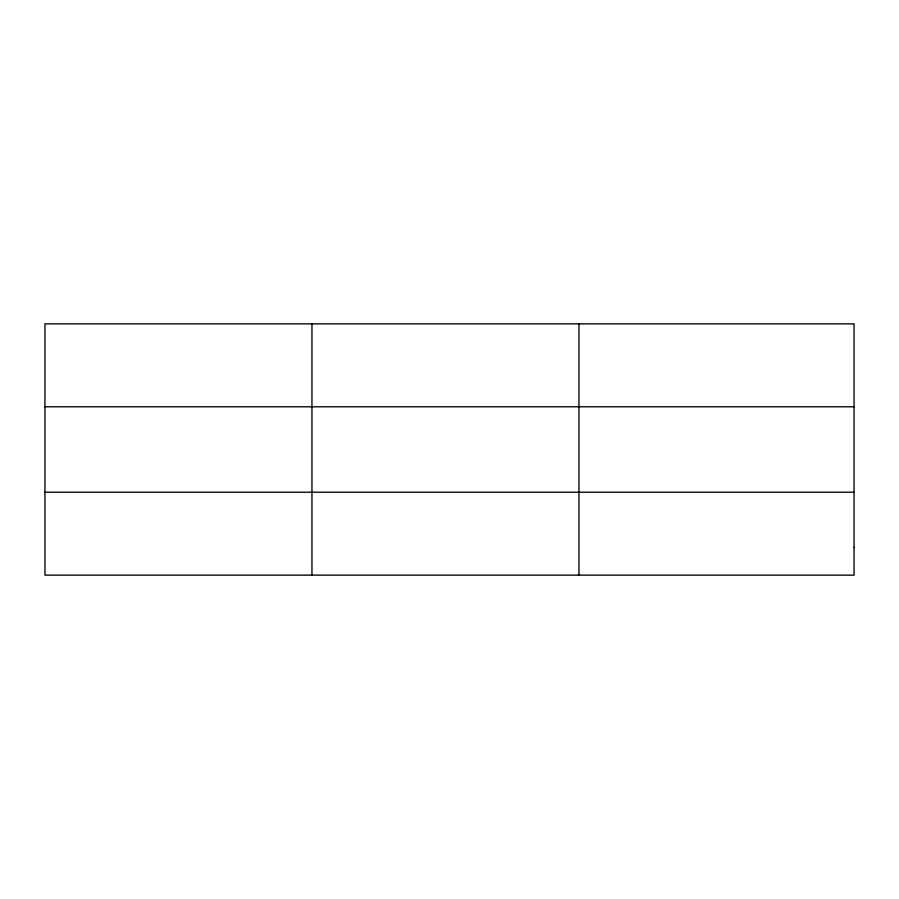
<?xml version="1.0" encoding="UTF-8"?>
<svg xmlns="http://www.w3.org/2000/svg" width="899" height="899" viewBox="0 0 899 899"><rect width="100%" height="100%" fill="white"/><g stroke="black" fill="none" stroke-linecap="round" stroke-linejoin="round"><path stroke-width="1.35" d="M311.953 323.865L311.953 575.135M578.956 323.865L578.956 575.135M44.95 406.786L854.05 406.786M44.95 492.214L854.05 492.214M854.05 547.502L854.05 575.135L44.95 575.135L44.95 323.865L854.05 323.865L854.05 547.502"/></g></svg>
